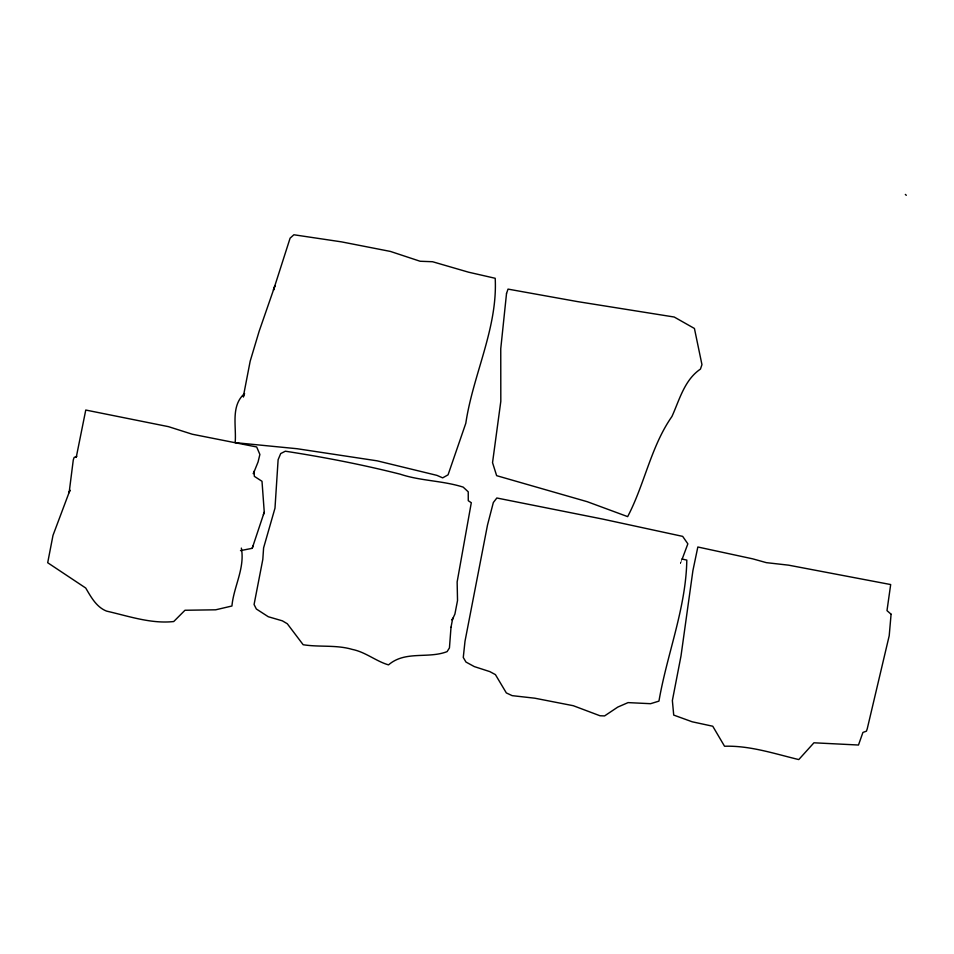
<?xml version="1.0" encoding="UTF-8"?>
<svg xmlns="http://www.w3.org/2000/svg" width="954" height="954" viewBox="0 0 954 954"><rect width="100%" height="100%" fill="white"/><g stroke="black" fill="none" stroke-linecap="round" stroke-linejoin="round"><path stroke-width="0.72" stroke-dasharray="4.77 3.58" d="M681.609 560.153L680.476 563.492L681.55 560.725"/><path stroke-width="1.43" d="M76.225 457.431L85.765 410.041L168.476 426.653L192.303 434.237L256.674 446.973L259.882 454.45L258.069 461.963L253.323 473.733L254.181 471.204L254.324 476.332L262.004 481.293L264.258 512.143L252.202 548.323L240.491 550.625M243.33 396.602L250.175 361.196L259.13 331.324L274.955 285.687L273.452 290.135L290.099 238.166L293.88 234.767L341.472 241.863L390.448 251.439L420.13 261.253L432.556 261.73L468.545 272.188L495.198 278.282C497.785 328.116 473.017 374.552 465.814 423.266L448.058 474.842L442.668 477.859L436.92 475.366L377.2 460.842L297.111 448.726L235.161 442.644C236.592 426.426 230.427 405.891 244.558 393.573L243.425 396.9M263.399 514.671L264.258 512.143M252.202 548.323L253.06 545.795M682.074 559.342L687.858 543.828L682.67 536.375L602.713 519.095L496.843 498L493.337 502.519L487.506 525.022L465.003 641.243L463.274 657.461L465.969 662.052L474.317 666.596L489.831 671.616L495.424 674.621L506.335 692.926L512.155 695.645L534.765 698.197L573.271 705.71L599.994 715.762L604.586 715.917L617.763 707.093L628.066 702.609L650.568 703.694L658.952 701.118C667.025 654.039 686.009 608.115 686.808 560.093L681.979 559.044M76.797 456.346L74.138 457.419L73.279 459.947L69.129 492.681L69.976 490.153L52.995 535.385L47.7 562.729L85.705 588.01C91.024 596.977 96.378 607.126 106.598 611.12C128.492 616.105 151.161 624.035 173.735 621.531L184.969 610.262L215.676 609.809L231.929 606.005C233.694 586.591 245.142 568.202 241.35 548.097M905.346 194.425L906.3 195.308M451.015 627.207L449.441 647.921L447.104 651.618C428.048 659.047 405.331 650.354 388.516 664.878C376.007 661.253 365.561 652.035 352.229 649.4C336.13 644.665 319.363 647.337 303.157 644.725L287.309 623.761L282.384 620.839L268.289 616.737L256.34 608.998L254.074 604.514L262.815 559.402L263.602 547.87L274.99 508.148L278.115 459.721L280.703 453.567L285.341 451.206C323.966 457.169 362.413 464.61 400.298 474.21C420.738 481.019 442.417 480.542 463.167 487.112L468.235 491.823L468.271 500.707L471.3 502.734L457.145 581.916L457.526 600.531L454.903 614.066L452.101 620.136L452.768 618.18L451.015 627.207M891.084 614.209L889.211 635.722L867.258 728.737L866.423 731.181L862.929 732.422L858.481 745.026L813.941 742.796L798.772 759.575C774.481 753.72 749.761 745.432 724.551 746.255L712.757 726.232L692.199 721.796L673.715 715.083L672.367 700.558L681.001 655.947L692.914 570.575L697.839 547L752.789 558.865L766.324 562.645L788.576 565.162L890.678 584.552L886.993 610.632L891.084 614.209M506.514 293.546L500.755 348.723L500.814 401.3L492.538 462.666L496.64 475.664L587.223 501.697L627.66 516.627C644.665 484.215 650.843 446.639 671.95 416.469C679.522 399.762 684.412 379.966 700.451 369.091L701.953 364.643L694.429 328.474L674.216 317.026L577.492 301.595L508.029 289.11L506.514 293.546"/></g></svg>
